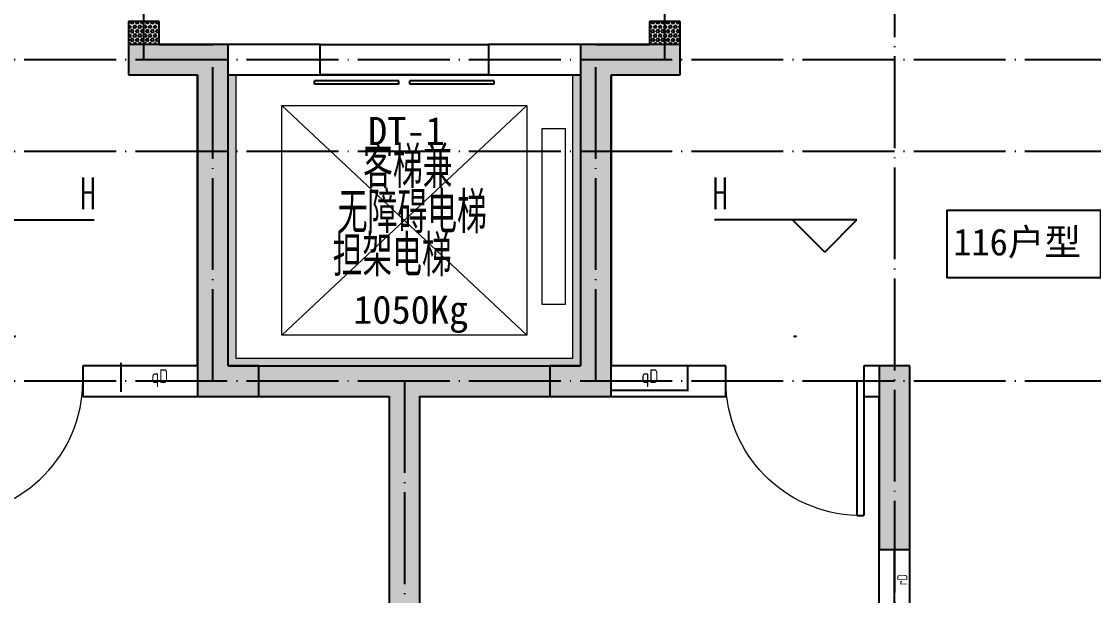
# Model space of a CAD drawing. Extents: x 27938 to 1507990, y 110129 to 923079.
# Drawn here: x 837917 to 844917, y 444431 to 448182 of the extents above; entities that cross this region are included whole.
import ezdxf

# ---------------------------------------------------------------- set-up
doc = ezdxf.new("R2010")
doc.units = 0
doc.header["$LTSCALE"] = 1000
doc.header["$MEASUREMENT"] = 0
doc.linetypes.add('DOTE', pattern=[2.4200000000000004, 2, -0.2, 0.02, -0.2])
for name, color, linetype, lineweight in [('3.5方案汇报，与郭总、侯月琴确定户型_t8$0$STAIR', 2, 'Continuous', 18), ('EQUIP-消防', 3, 'Continuous', 20), ('填充', 251, 'Continuous', 5)]:
    doc.layers.add(name, color=color, linetype=linetype, lineweight=lineweight)
for name, color, linetype in [('COLUMN', 9, 'Continuous'), ('DIM_ELEV', 3, 'Continuous'), ('DOTE', 1, 'Continuous'), ('PUB_HATCH', 8, 'Continuous'), ('PUB_TEXT', 4, 'Continuous'), ('WALL', 9, 'Continuous'), ('WINDOW', 4, 'Continuous'), ('WINDOW_TEXT', 7, 'Continuous'), ('保温', 6, 'Continuous')]:
    doc.layers.add(name, color=color, linetype=linetype)
doc.styles.add('_TCH_DIM', font='SIMPLEX.shx', dxfattribs={"width": 0.7, "bigfont": 'GBCBIG.shx'})
doc.styles.add('_TCH_WINDOW', font='SIMPLEX.shx', dxfattribs={"width": 0.7, "height": 3.5, "bigfont": 'GBCBIG.shx'})
doc.styles.get("Standard").update_dxf_attribs({"font": 'gbenor.shx', "bigfont": 'gbcbig.shx'})
doc.styles.add('房间名称', font='TSSDENG', dxfattribs={"width": 0.8, "bigfont": 'HZTXT'})
doc.styles.add('黑体', font='simhei.ttf')
pattern_1 = [(90, (0, 0), (-16.49778, 1.010197673501861e-15), [9.525, -19.05]), (210, (0, 0), (8.248889999999996, -14.28749658604684), [9.525, -19.05]), (150, (5.83238038093927e-16, 9.525), (-8.248890000000003, -14.28749658604684), [9.525, -19.05])]

# ---------------------------------------------------------------- blocks, each defined once
blk = doc.blocks.new('GDGDGDSDA')
at = {"layer": 'DOTE', "color": 0, "linetype": 'DOTE', "ltscale": 0.3}
for p, q in [((435034.6024021825, 370658.3318268224), (435034.840788339, 359558.331827242)), ((430134.8185689393, 368458.3318260834), (430134.8185686748, 370058.3318260844)), ((433534.8200740376, 368458.3318260834), (433534.8200743021, 370058.3318260844)), ((471334.8193115436, 368458.3318260833), (417334.819312298, 368458.3318260835)), ((430584.8193169369, 366358.3318260893), (430584.8193170216, 368458.3318260653)), ((433084.8193072819, 366358.3318260413), (433084.8193071971, 368458.3318260653)), ((471334.8193115436, 367858.3318270331), (417334.819312298, 367858.3318270331)), ((471334.8193115436, 366358.3318253069), (417334.819312298, 366358.3318263437)), ((431834.8193190754, 366358.3318260653), (431834.8193190754, 359558.331827242))]:
    blk.add_line(p, q, dxfattribs=at)
blk = doc.blocks.new('GFDGFSDFGD')
at = {"layer": 'PUB_HATCH'}
for points in [[(431966.5784036494, 370823.7242366532), (431316.5776486206, 370823.7237811558), (431316.5776486206, 370623.7235008508), (431766.5784036494, 370623.7242366532), (431766.5784024601, 368523.7281419866), (432166.5784024601, 368523.7281419866), (432166.5784024601, 368723.7281419866), (431966.5784025923, 368723.7281419866)], [(434266.5790002493, 370823.7242364994), (434266.5790013064, 368723.7281418327), (434066.5790014386, 368723.7281418327), (434066.5790014386, 368523.7281418327), (434466.5790014386, 368523.7281418327), (434466.5790002493, 370623.7242364994), (434916.5797552781, 370623.723500697), (434916.5797552781, 370823.7237810019)], [(436416.5670283146, 368723.7167763724), (436216.5670280362, 368723.7167764931), (436216.5670279742, 367523.7239626549), (436416.5670313978, 367523.7257141294)]]:
    blk.add_hatch(color=0, dxfattribs=at).paths.add_polyline_path(points)
at = {"layer": 'COLUMN', "color": 0}
for p, q in [((431966.5784036494, 370823.7242366532), (431316.5776486206, 370823.7237811558)), ((431316.5776486206, 370823.7237811558), (431316.5776486206, 370623.7235008508)), ((431966.5784025923, 368723.7281419866), (431966.5784036494, 370823.7242366532)), ((434266.5790002493, 370823.7242364994), (434266.5790013064, 368723.7281418327)), ((434916.5797552781, 370823.7237810019), (434266.5790002493, 370823.7242364994)), ((434916.5797552781, 370623.723500697), (434916.5797552781, 370823.7237810019)), ((431316.5776486206, 370623.7235008508), (431766.5784036494, 370623.7242366532)), ((431766.5784036494, 370623.7242366532), (431766.5784024601, 368523.7281419866)), ((434466.5790014386, 368523.7281418327), (434466.5790002493, 370623.7242364994)), ((434466.5790002493, 370623.7242364994), (434916.5797552781, 370623.723500697)), ((432166.5784024601, 368723.7281419866), (431966.5784025923, 368723.7281419866)), ((432166.5784024601, 368523.7281419866), (432166.5784024601, 368723.7281419866)), ((434266.5790013064, 368723.7281418327), (434066.5790014386, 368723.7281418327)), ((434066.5790014386, 368723.7281418327), (434066.5790014386, 368523.7281418327)), ((436416.5670283146, 368723.7167763724), (436216.5670280362, 368723.7167764931)), ((436216.5670280362, 368723.7167764931), (436216.5670279742, 367523.7239626549)), ((436416.5670313978, 367523.7257141294), (436416.5670283146, 368723.7167763724)), ((431766.5784024601, 368523.7281419866), (432166.5784024601, 368523.7281419866)), ((434066.5790014386, 368523.7281418327), (434466.5790014386, 368523.7281418327)), ((436216.5670279742, 367523.7239626549), (436416.5670313978, 367523.7257141294))]:
    blk.add_line(p, q, dxfattribs=at)
blk = doc.blocks.new('GDFGDGRD')
at = {"layer": '保温', "linetype": 'Continuous', "ltscale": 10}
h = blk.add_hatch(dxfattribs=at)
h.set_pattern_fill('HEX', color=251, scale=10, angle=90, style=0)
h.set_pattern_definition(pattern_1)
h.paths.add_polyline_path([(431316.5779582471, 370823.724846115), (431516.5779419378, 370823.724846115), (431516.676856265, 370973.7247405107), (431316.6768725742, 370973.7249371556)])
h = blk.add_hatch(dxfattribs=at)
h.set_pattern_fill('HEX', color=251, scale=10, angle=90, style=0)
h.set_pattern_definition(pattern_1)
h.paths.add_polyline_path([(434916.5794610044, 370823.724846115), (434716.5794773137, 370823.724846115), (434716.4805629865, 370973.7247405107), (434916.4805466773, 370973.7249371556)])
h = blk.add_hatch(dxfattribs=at)
h.set_pattern_fill('HEX', color=251, scale=10, angle=90, style=0)
h.set_pattern_definition([(90, (-70765.89117912838, -151624.7360933621), (-16.49778, 1.010197673501861e-15), [9.525, -19.05]), (210, (-70765.89117912838, -151624.7360933621), (8.248889999999996, -14.28749658604684), [9.525, -19.05]), (150, (-70765.89117912838, -151615.2110933621), (-8.248890000000003, -14.28749658604684), [9.525, -19.05])])
h.paths.add_polyline_path([(434066.5790224251, 368523.7248330163), (434066.5789810187, 368723.7248300065), (432166.5783829462, 368723.7248300508), (432166.5784243525, 368523.7248330605)])
h = blk.add_hatch(dxfattribs=at)
h.set_pattern_fill('HEX', color=251, scale=10, angle=90, style=0)
h.set_pattern_definition([(90, (-70765.89117912838, -152124.7360933621), (-16.49778, 1.010197673501861e-15), [9.525, -19.05]), (210, (-70765.89117912838, -152124.7360933621), (8.248889999999996, -14.28749658604684), [9.525, -19.05]), (150, (-70765.89117912838, -152115.2110933621), (-8.248890000000003, -14.28749658604684), [9.525, -19.05])])
h.paths.add_polyline_path([(433016.677671614, 363923.7248245182), (433216.6776553047, 363923.7248245182), (433216.6776158109, 368523.7247332072), (433016.6776321201, 368523.7249298521)])
blk = doc.blocks.new('GDGRDGDRGDFD')
at = {"layer": 'EQUIP-消防', "const_width": 12.82051282052028}
blk.add_lwpolyline([(136866.5605577994, 335507.811971089), (136366.5605577994, 335507.8119710906), (136366.5605577991, 335347.8119710904), (136866.5605577991, 335347.8119710888)], close=True, dxfattribs=at)
at = {"layer": 'PUB_TEXT', "color": 7, "true_color": 0xffffff, "style": '房间名称', "width": 0.8}
blk.add_text('qD', height=90, dxfattribs=at).set_placement((136565.0499633249, 335395.5346836653))
blk = doc.blocks.new('FSFSFSFSEG')
at = {"layer": 'EQUIP-消防', "const_width": 12.82051282052028}
blk.add_lwpolyline([(136866.5605577994, 335152.5449090759), (136466.5605577994, 335152.5449090774), (136466.5605577991, 335052.5449090772), (136866.5605577991, 335052.5449090757)], close=True, dxfattribs=at)
at = {"layer": 'PUB_TEXT', "color": 7, "true_color": 0xffffff, "style": '房间名称', "width": 0.8}
blk.add_text('rD', height=64.8, dxfattribs=at).set_placement((136633.7425204425, 335069.0046025831))
blk = doc.blocks.new('GHFHFHTFHCSDCS')
blk.add_blockref('GDGRDGDRGDFD', (294900.0178471453, 33215.91286097257))
for name, p, rotation in [('GDGRDGDRGDFD', (298100.9974941605, 33215.50885790785), 0.0001673532306091649), ('FSFSFSFSEG', (771469.123604604, 230657.164233585), 89.99999999297357)]:
    blk.add_blockref(name, p, dxfattribs=dict(rotation=rotation))
blk = doc.blocks.new('$DorLib2D$00000001')
at = {"color": 0}
for p, q in [((0.45, 0.9750000000000001), (0.5000000000000002, 0.9750000000000001)), ((0.45, 0), (0.45, 0.9750000000000001)), ((0.5, 0), (0.5, 0.9750000000000001)), ((0.5, 0), (0.45, 0))]:
    blk.add_line(p, q, dxfattribs=at)
at = {"color": 0, "lineweight": 13}
blk.add_arc((0.475, 0), 0.975, 91.4692835813538, 180, dxfattribs=at)
blk = doc.blocks.new('$DORLIB2D$00000127')
at = {"color": 0}
for points in [[(-0.5333333333328483, 0.7948983154366971), (-0.5333333333328483, 0.690405644187237)], [(-0.03333333333284827, 0.7948983154366971), (-0.5333333333328483, 0.7948983154366971)], [(-0.03333333333284827, 0.7948983154366971), (-0.03333333333284827, 0.690405644187237)], [(0.5333333333328483, 0.7948983154366971), (0.03333333333284827, 0.7948983154366971)], [(0.03333333333284827, 0.7948983154366971), (0.03333333333284827, 0.690405644187237)], [(0.5333333333328483, 0.7948983154366971), (0.5333333333328483, 0.690405644187237)], [(-0.03333333333284827, 0.690405644187237), (-0.5333333333328483, 0.690405644187237)], [(0.5333333333328483, 0.690405644187237), (0.03333333333284827, 0.690405644187237)], [(0.5, 0.4999999999999858), (-0.5, 0.4999999999999858)]]:
    blk.add_lwpolyline(points, dxfattribs=at)

msp = doc.modelspace()

# ---------------------------------------------------------------- hatches: boundary and pattern name
at = {"layer": '填充'}
h = msp.add_hatch(dxfattribs=at)
h.set_pattern_fill('隔热材料02', color=8, scale=100, style=0)
h.set_pattern_definition([(0, (-333791.8186238997, -162806.5409235636), (0, 50), []), (0, (-333791.8186238997, -162789.8744235635), (0, 50), []), (270, (-333748.0771238997, -162781.2431735636), (50, -9.184850993605149e-15), [5.01775, -44.98225]), (270, (-333785.5358738997, -162781.2431735636), (50, -9.184850993605149e-15), [5.01775, -44.98225]), (90, (-333760.0241238996, -162815.1721735636), (-50, 3.061616997868383e-15), [5.01775, -44.98225]), (90, (-333773.5891238998, -162815.1721735636), (-50, 3.061616997868383e-15), [5.01775, -44.98225]), (180, (-333741.7943738997, -162823.2076735636), (-6.123233995736766e-15, -50), [50.02425, 0.02425]), (135, (-333755.7516238997, -162820.6989235635), (2.775557561562891e-15, 49.99987405109137), [4.268000000000001, -66.44274999999999]), (116.56505, (-333708.7696238996, -162817.6809235636), (0.0001128305918363104, 49.99993342107836), [2.804999999999995, -108.9984999999999]), (116.56505, (-333758.7696238996, -162817.6809235636), (0.0001128305918363104, 49.99993342107836), [2.804999999999995, -108.9984999999999]), (153.43495, (-333700.7341238996, -162823.2076735636), (-0.0001128305918057793, 49.99993342107837), [5.609999999999999, -106.1935]), (153.43495, (-333750.7341238996, -162823.2076735636), (-0.0001128305918057793, 49.99993342107837), [5.609999999999999, -106.1935]), (63.43495000000001, (-333710.0241238996, -162810.1544235636), (-0.0001128305918307593, 49.99993342107837), [26.714, -85.0895]), (63.43495000000001, (-333760.0241238996, -162810.1544235636), (-0.0001128305918307593, 49.99993342107837), [26.714, -85.0895]), (116.56505, (-333698.0771238997, -162781.2431735636), (0.0001128305918363104, 49.99993342107836), [2.804999999999995, -108.9984999999999]), (116.56505, (-333748.0771238997, -162781.2431735636), (0.0001128305918363104, 49.99993342107836), [2.804999999999995, -108.9984999999999]), (135, (-333749.3316238998, -162778.7344235635), (2.775557561562891e-15, 49.99987405109137), [4.268000000000001, -66.44274999999999]), (153.43495, (-333702.3496238997, -162775.7164235636), (-0.0001128305918057793, 49.99993342107837), [5.609999999999999, -106.1935]), (153.43495, (-333752.3496238997, -162775.7164235636), (-0.0001128305918057793, 49.99993342107837), [5.609999999999999, -106.1935]), (45, (-333784.2813738997, -162778.7344235635), (0, 49.99987405109137), [4.268000000000001, -66.44274999999999]), (63.43495000000001, (-333735.5358738997, -162781.2431735636), (-0.0001128305918307593, 49.99993342107837), [2.805, -108.9985]), (63.43495000000001, (-333785.5358738997, -162781.2431735636), (-0.0001128305918307593, 49.99993342107837), [2.805, -108.9985]), (26.56505, (-333731.2636238998, -162775.7164235636), (0.0001128305918307593, 49.99993342107837), [5.609999999999999, -106.1935]), (26.56505, (-333781.2636238998, -162775.7164235636), (0.0001128305918307593, 49.99993342107837), [5.609999999999999, -106.1935]), (116.56505, (-333723.5891238998, -162810.1544235636), (0.0001128305918363104, 49.99993342107836), [26.71399999999996, -85.08949999999986]), (116.56505, (-333773.5891238998, -162810.1544235636), (0.0001128305918363104, 49.99993342107836), [26.71399999999996, -85.08949999999986]), (45, (-333777.8613738997, -162820.6989235635), (0, 49.99987405109137), [4.268000000000001, -66.44274999999999]), (63.43495000000001, (-333724.8433738998, -162817.6809235636), (-0.0001128305918307593, 49.99993342107837), [2.805, -108.9985]), (63.43495000000001, (-333774.8433738998, -162817.6809235636), (-0.0001128305918307593, 49.99993342107837), [2.805, -108.9985]), (26.56505, (-333732.8791238996, -162823.2076735636), (0.0001128305918307593, 49.99993342107837), [5.609999999999999, -106.1935]), (26.56505, (-333782.8791238996, -162823.2076735636), (0.0001128305918307593, 49.99993342107837), [5.609999999999999, -106.1935])])
h.paths.add_polyline_path([(841516.5787051329, 447832.0898801505), (841566.5787051329, 447832.0898801488), (841566.5787050652, 445932.0898801287), (839266.5787050554, 445932.0898801466), (839266.578705029, 447832.08988015), (839316.5787050291, 447832.0898801492), (839316.5787050547, 445982.0898801437), (841516.5787050668, 445982.0898801291)])

# ---------------------------------------------------------------- linework, layer by layer
at = {"color": 8}
msp.add_lwpolyline([(844963.6429196969, 446945.732649413), (843957.6429196969, 446945.732649413), (843957.6429196969, 446509.732649413), (844963.6429196969, 446509.732649413)], close=True, dxfattribs=at)
at = {"layer": '3.5方案汇报，与郭总、侯月琴确定户型_t8$0$STAIR', "color": 8}
for p, q in [((841216.5790017142, 447632.0865697978), (839616.5790017138, 446132.0865697992)), ((839616.5790017138, 447632.0865697978), (841216.5790017142, 446132.0865697992))]:
    msp.add_line(p, q, dxfattribs=at)
for points in [[(839616.5790017138, 446132.0865697992), (839616.5790017138, 447632.0865697978), (841216.5790017142, 447632.0865697978), (841216.5790017142, 446132.0865697992)], [(841316.5790017047, 446332.0865699147), (841316.5790017047, 447482.0865699152), (841466.5790017075, 447482.0865699152), (841466.5790017075, 446332.0865699147)]]:
    msp.add_lwpolyline(points, close=True, dxfattribs=at)
at = {"layer": 'DIM_ELEV', "color": 8}
for p, q in [((837461.496407581, 446884.8767813779), (838392.3850690972, 446884.8767813779)), ((843371.6610116728, 446884.8767813779), (842440.7723501567, 446884.8767813779)), ((843161.6610116728, 446674.8767813779), (842951.6610116728, 446884.8767813779)), ((843161.6610116728, 446674.8767813779), (843371.6610116728, 446884.8767813779))]:
    msp.add_line(p, q, dxfattribs=at)
at = {"layer": 'WALL', "color": 8}
for p, q in [((838816.5779500479, 448182.0865771106), (838616.5779500519, 448182.0865770776)), ((838616.5779500519, 448182.0865770776), (838616.57795012, 447832.0865698034)), ((838816.5779500837, 448032.0865697861), (838816.5779500479, 448182.0865771106)), ((842216.5794646267, 448182.0865770819), (842016.5794646122, 448182.0865771151)), ((842016.5794646122, 448182.0865771151), (842016.5794645856, 448032.086569807)), ((842216.5794645875, 447832.0865697961), (842216.5794646267, 448182.0865770819)), ((838816.5779500837, 448032.0865697861), (839166.5787050743, 448032.086569807)), ((839866.5790016938, 448032.0865698135), (839166.5787050743, 448032.086569807)), ((839866.5790016938, 447832.0865698183), (839866.5790016938, 448032.0865698135)), ((841666.5787050739, 448032.086569807), (840966.5790017701, 448032.0865698135)), ((840966.5790017701, 448032.0865698135), (840966.57900177, 447832.0865698183)), ((841666.5787096228, 448032.086569807), (842016.5794645856, 448032.086569807)), ((838616.57795012, 447832.0865698034), (839066.5787051818, 447832.0865698034)), ((839066.5787073658, 445932.0865698332), (839066.5787051818, 447832.0865698034)), ((839266.578707368, 445932.0865698116), (839266.5787051838, 447832.0865698135)), ((839266.5787051838, 447832.0865698135), (839866.5790016938, 447832.0865698183)), ((840966.57900177, 447832.0865698183), (841566.5787050743, 447832.0865698135)), ((841566.5787050743, 447832.0865698135), (841566.5787050741, 445932.086569785)), ((841766.5787050765, 447832.086569778), (841766.5787050766, 445932.0865698429)), ((841766.5787050765, 447832.086569778), (842216.5794645875, 447832.0865697961)), ((839066.5787073658, 445932.0865698332), (838316.5787026423, 445932.0865698524)), ((838316.5787026423, 445932.0865698524), (838316.5787026385, 445732.0865698484)), ((839266.578707368, 445932.0865698116), (840416.5787096272, 445932.0865698103)), ((840416.5787096272, 445932.0865698103), (841566.5787050741, 445932.086569785)), ((842516.5787074835, 445932.0865698797), (841766.5787050766, 445932.0865698429)), ((842516.5787074872, 445732.086569873), (842516.5787074835, 445932.0865698797)), ((843716.5787122089, 445932.0865698804), (843416.5787074835, 445932.086569897)), ((843416.5787074835, 445932.086569897), (843416.5787074872, 445732.0865699016)), ((843716.5787125765, 442932.086569865), (843716.5787122089, 445932.0865698804)), ((838316.5787026385, 445732.0865698484), (839166.5787074864, 445732.086569831)), ((839166.578705072, 445732.0865698134), (840316.5787096252, 445732.0865698053)), ((840316.5787096252, 445732.0865698053), (840316.5787096252, 441132.0865628012)), ((840516.578709625, 445732.0865697914), (840516.5787096252, 441132.0865627979)), ((840516.578709625, 445732.0865697914), (841666.5787050737, 445732.0865698073)), ((841666.5787026614, 445732.086569831), (842516.5787074872, 445732.086569873)), ((843416.5787074872, 445732.0865699016), (843516.5787122335, 445732.0865698897)), ((843516.5787125918, 442832.0865698562), (843516.5787122335, 445732.0865698897))]:
    msp.add_line(p, q, dxfattribs=at)
at = {"layer": 'WINDOW', "color": 8}
for p, q in [((839866.5790017141, 448032.086569807), (840966.5790017141, 448032.086569807)), ((839866.5790017141, 447832.086569807), (840966.5790017141, 447832.086569807))]:
    msp.add_line(p, q, dxfattribs=at)
at = {"layer": '填充', "color": 8}
msp.add_lwpolyline([(841516.5787051329, 447832.0898801505), (841566.5787051329, 447832.0898801488), (841566.5787050652, 445932.0898801287), (839266.5787050554, 445932.0898801466), (839266.578705029, 447832.08988015), (839316.5787050291, 447832.0898801492), (839316.5787050547, 445982.0898801437), (841516.5787050668, 445982.0898801291)], close=True, dxfattribs=at)

# ---------------------------------------------------------------- block references
at = {"color": 8}
for name, p in [('GFDGFSDFGD', (407300.0000036058, 77208.36173829593)), ('GDFGDGRD', (407300, 77208.36173827358)), ('GHFHFHTFHCSDCS', (407300, 77208.36173827358))]:
    msp.add_blockref(name, p, dxfattribs=at)
at = {"layer": 'DOTE', "color": 169}
msp.add_blockref('GDGDGDSDA', (408581.7593905515, 79473.75474374183), dxfattribs=at)
at = {"layer": 'WINDOW', "color": 8, "xscale": 1100, "yscale": -200, "zscale": 1100}
msp.add_blockref('$DORLIB2D$00000127', (840416.5790017141, 447932.086569807), dxfattribs=at)
at = {"layer": 'WINDOW', "color": 8}
ref = msp.add_blockref('$DorLib2D$00000001', (837866.5787026364, 445832.086569856), dxfattribs=dict(at, xscale=900, yscale=900, zscale=900, rotation=179.9999999988986))
ref.add_attrib('A', 'M0922', (837859.7187026421, 446121.6115698561), dxfattribs={"layer": 'WINDOW_TEXT', "color": 8, "ltscale": 0.5, "height": 5.95, "rotation": 359.9999999988985, "style": '_TCH_WINDOW', "width": 0.4941176470588236})
ref = msp.add_blockref('$DorLib2D$00000001', (842966.5787075115, 445832.086569856), dxfattribs=dict(at, xscale=900, yscale=-900, zscale=900, rotation=1.101422729913818e-09))
ref.add_attrib('A', 'M0922', (842959.7187075058, 446121.6115698559), dxfattribs={"layer": 'WINDOW_TEXT', "color": 8, "ltscale": 0.5, "height": 5.95, "rotation": 1.101422729913818e-09, "style": '_TCH_WINDOW', "width": 0.4941176470588236})

# ---------------------------------------------------------------- texts
at = {"color": 8, "style": '黑体'}
msp.add_text('116户型', height=175, dxfattribs=at).set_placement((843999.8831607974, 446653.5455338497))
at = {"layer": 'DIM_ELEV', "color": 8, "style": '_TCH_DIM', "width": 0.4941176470588236}
for p in [(838302.7850690972, 446954.9467813779), (842430.0623501567, 446954.9467813779)]:
    msp.add_text('H', height=208.25, dxfattribs=at).set_placement(p)
at = {"layer": 'PUB_TEXT', "color": 8, "style": '黑体'}
for s, p in [('DT-1', (840179.4559398398, 447374.3377889384)), ('1050Kg', (840082.4559398398, 446206.6683695278))]:
    msp.add_text(s, height=184.0084388185654, dxfattribs=at).set_placement(p)
at = {"layer": 'PUB_TEXT', "color": 8}
for s, p in [('客梯兼', (840147.4582230281, 447094.1673737139)), ('无障碍电梯', (839982.8893151332, 446798.3972058025)), ('担架电梯', (839948.4554746858, 446516.8384908402))]:
    msp.add_text(s, height=270.0709219858156, dxfattribs=at).set_placement(p)

doc.saveas('drawing.dxf')
